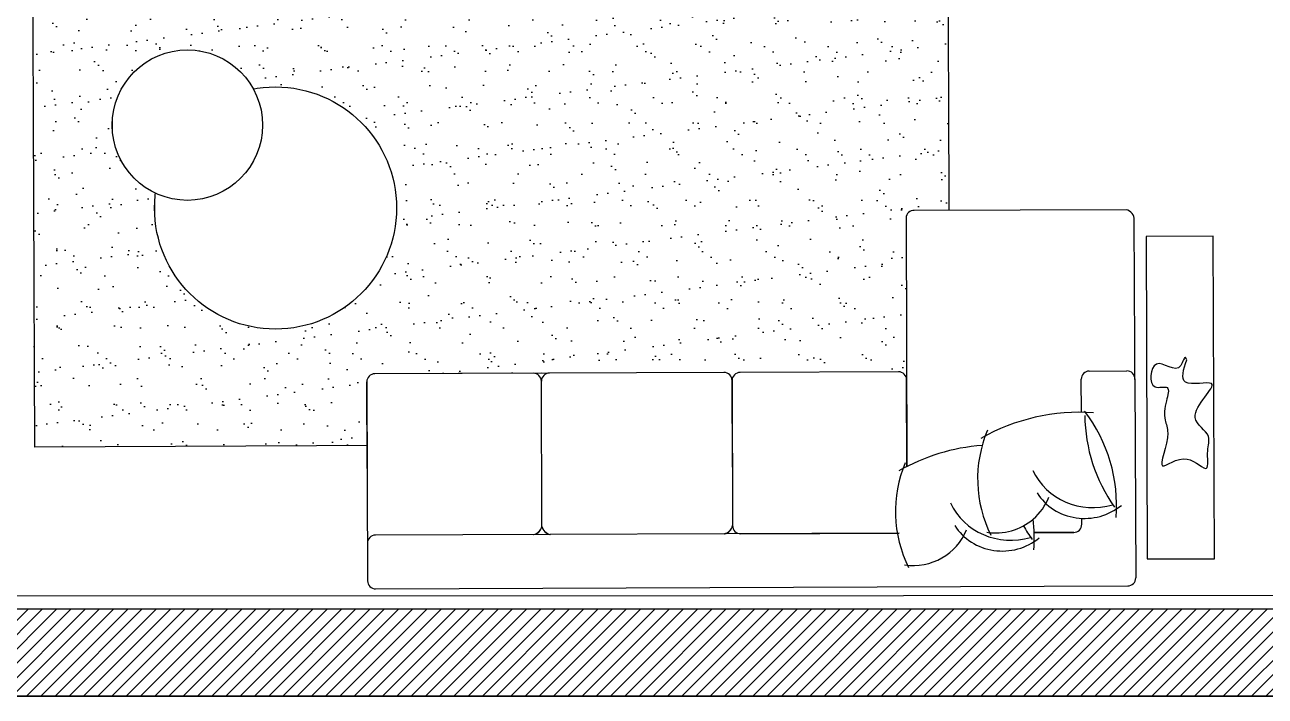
# Model space of a CAD drawing. Extents: x -678889171 to 586587, y -792238163 to 335485.
# Drawn here: x 68344 to 72962, y 67302 to 69800 of the extents above; entities that cross this region are included whole.
import ezdxf

# ---------------------------------------------------------------- set-up
doc = ezdxf.new("R2010")
doc.units = 0
doc.header["$MEASUREMENT"] = 0
doc.set_wipeout_variables(frame=1)
doc.layers.get('0').update_dxf_attribs({"color": 8})
for name, color, linetype in [('9TH-FURN$0$XR-A-9TH-OLD DESIGN$0$A-SITE-PATT', 252, 'Continuous'), ('9TH-FURN$0$XR-A-9TH-OLD DESIGN$0$I-FURN-CHAR', 252, 'Continuous'), ('9TH-FURN$0$XR-A-9TH-OLD DESIGN$0$XREF_1BR$0$I-FURN', 252, 'Continuous'), ('9TH-FURN$0$XR-A-9TH-OLD DESIGN$0$XREF_2BR$0$I-FURN', 252, 'Continuous'), ('9TH-FURN$0$XR-A-9TH-OLD DESIGN$0$XREF_2BR$0$I-FURN-FLOR', 252, 'Continuous'), ('9TH-FURN$0$XR-A-9TH-OLD DESIGN$0$XREF_2BR$0$I-FURN-PATT', 252, 'Continuous'), ('9TH-FURN$0$XR-A-9TH-OLD DESIGN$0$XREF_2BR$0$I-WIPEOUT', 252, 'Continuous'), ('XR-A-9TH-FLOOR$0$A-WALL', 252, 'Continuous'), ('XR-A-col-910$0$A-COLS', 252, 'Continuous'), ('XR-A-col-910$0$A-COLS-PATT', 252, 'Continuous'), ('XR-A-TYP38$0$A-WALL', 252, 'Continuous'), ('XR-A-TYP40$0$A-WALL', 252, 'Continuous')]:
    doc.layers.add(name, color=color, linetype=linetype)
doc.layers.add('XR-A-col-910$0$MOD-COL', color=252, linetype='Continuous', lineweight=50)

# ---------------------------------------------------------------- blocks, each defined once
blk = doc.blocks.new('9TH-FURN$0$XR-A-9TH-OLD DESIGN$0$XREF_2BR$0$XREF-1BA$0$DFGV')
blk.add_wipeout([(4623.8, 5012.1), (4673, 5008.3), (4673, 5008.3), (4712.7, 4998.5), (4712.7, 4998.5), (4762.2, 4974.3), (4792.7, 4951.2), (4823.6, 4917.7), (4840.7, 4892), (4861.7, 4843.9), (4870.1, 4807.4), (4872.7, 4772.3), (4871.3, 4746.7), (4868, 4725.2), (4862.1, 4701.6), (4862.1, 4701.6), (4849.8, 4669.8), (4825.8, 4629.7), (4806.4, 4606.6), (4765.1, 4572.1), (4733.2, 4554.3), (4712.4, 4545.9), (4677.6, 4536.5), (4653.8, 4533.2), (4632.7, 4532.3), (4588.2, 4536.4), (4548.6, 4547.5), (4508.2, 4567.1), (4472.5, 4593.5), (4443.7, 4624.3), (4420.9, 4659.4), (4406, 4693.4), (4395.2, 4737.5), (4395.2, 4737.5), (4393.7, 4794.4), (4400.7, 4833.5), (4412.4, 4867.5), (4438.6, 4913.4), (4459.1, 4938), (4488.6, 4964.2), (4523, 4985.7), (4580.4, 5006.5), (4632.7, 5012.3)]).dxf.layer = '9TH-FURN$0$XR-A-9TH-OLD DESIGN$0$XREF_2BR$0$I-WIPEOUT'
blk.add_circle((4632.7, 4772.3), 240)
blk = doc.blocks.new('9TH-FURN$0$XR-A-9TH-OLD DESIGN$0$A$C16A66081')
at = {"extrusion": (0, 0, -1)}
for centre, major_axis, start_param, end_param in [((517.4, 395.6), (-496.7, 127.3), -0.462558, 0.361238), ((79.1, 474.1), (-203.4, 52.1), 1.327861, 2.709583), ((398.7, 368.1), (-201.6, 51.7), 0.456541, 2.196199), ((417.5, 285.4), (-240.6, 61.7), 0.334506, 1.779516), ((799.6, 225.8), (-496.7, 127.3), -0.462558, 0.361238), ((-76.7, 601.4), (-605.3, 155.1), 2.981063, 3.174892), ((361.4, 304.3), (-203.4, 52.1), 1.327861, 2.216359), ((1015.8, 66.3), (-638.8, 163.7), 0.409021, 0.50535), ((361.4, 304.3), (-203.4, 52.1), 2.216359, 2.709583), ((699.7, 115.6), (-240.6, 61.7), 0.334506, 1.779516), ((681, 198.2), (-201.6, 51.7), 0.456541, 2.196199), ((205.5, 431.6), (-605.3, 155.1), 2.981063, 3.68868), ((450.6, 840.6), (-685, 175.5), 4.701825, 5.166873), ((1298.1, -103.5), (-638.8, 163.7), -0.072426, 0.50535), ((732.8, 670.8), (-685, 175.5), 4.549246, 5.166873)]:
    blk.add_ellipse(centre, major_axis=major_axis, ratio=0.95, start_param=start_param, end_param=end_param, dxfattribs=at)
blk = doc.blocks.new('9TH-FURN$0$XR-A-9TH-OLD DESIGN$0$fhjfgjfgjfgj')
blk.add_wipeout([(-197.8, -30), (-193.4, -19.4), (-178.4, -4.4), (-167.8, 0), (2632.2, 0), (2653.4, -8.8), (2662.2, -30), (2662.2, -30), (2662.2, -770), (2653.4, -791.2), (2642.8, -795.6), (2632.2, -800), (682.2, -800), (661, -791.2), (652.2, -770), (652.1, -1372.1), (642.8, -1392.9), (621.2, -1400), (-167.6, -1400), (-189.4, -1386.1), (-197.6, -1362.3)]).dxf.layer = '9TH-FURN$0$XR-A-9TH-OLD DESIGN$0$I-FURN-CHAR'
blk.add_wipeout([(-197.8, -30), (-197.6, -1361.6), (-189.4, -1386.1), (-167.6, -1400), (621.2, -1400), (642.8, -1392.9), (652.1, -1372.1), (652.2, -770), (661, -791.2), (682.2, -800), (1272.2, -800), (1293.4, -791.2), (1302.2, -770), (1311, -791.2), (1332.2, -800), (2632.2, -800), (2653.4, -791.2), (2662.2, -770), (2662.2, -30), (2653.4, -8.8), (2632.2, 0), (-167.8, 0), (-189, -8.8)]).dxf.layer = '9TH-FURN$0$XR-A-9TH-OLD DESIGN$0$I-FURN-CHAR'
at = {"layer": '9TH-FURN$0$XR-A-9TH-OLD DESIGN$0$I-FURN-CHAR', "ltscale": 1000}
for p, q in [((2632.2, 0), (-167.8, 0)), ((-197.8, -770), (-197.8, -30)), ((2662.2, -770), (2662.2, -30)), ((32.2, -200), (179.3, -200)), ((682.2, -200), (2632.2, -200)), ((2012.2, -230), (2012.2, -770)), ((2012.2, -230), (2012.2, -770)), ((1302.2, -447.7), (1302.2, -770)), ((2662.2, -447.7), (2662.2, -770)), ((2.2, -647.2), (2.2, -770)), ((-27.8, -800), (-167.8, -800)), ((1332.2, -800), (2632.2, -800)), ((2012.2, -800), (2632.2, -800))]:
    blk.add_line(p, q, dxfattribs=at)
for points in [[(179.3, -200), (32.2, -200, 0.414214), (2.2, -230), (2.2, -252.2)], [(652.2, -447.7), (652.2, -770, 0.414214), (682.2, -800), (1272.2, -800, 0.414214), (1302.2, -770), (1302.2, -230, 0.414214), (1272.2, -200), (682.2, -200)], [(-197.8, -647.2), (-197.6, -1361.6, 0.354388), (-167.6, -1400), (621.2, -1400, 0.44453), (652.1, -1372.1), (652.2, -447.7)]]:
    blk.add_lwpolyline(points, format="xyb", dxfattribs=at)
for centre, radius, start, end in [((2632.2, -30), 30, 0, 90), ((-167.8, -30), 30, 90, 180), ((2632.2, -170), 30, 270, 0), ((1338.7, -236.4), 37, 100.0267, 169.9733), ((1341.5, -239.6), 40.4, 101.5482, 166.2887), ((1972.9, -239.6), 40.4, 13.7113, 78.4518), ((1975.8, -236.4), 37, 10.0267, 79.9733), ((2048.7, -236.4), 37, 100.0267, 169.9733), ((2051.5, -239.6), 40.4, 101.5482, 166.2887), ((-167.8, -770), 30, 180, 270), ((-27.8, -770), 30, 270, 0), ((1332.2, -770), 30, 180, 270), ((1982.2, -770), 30, 270, 360), ((2042.2, -770), 30, 180, 270), ((2632.2, -770), 30, 270, 0), ((2632.2, -770), 30, 270, 0)]:
    blk.add_arc(centre, radius, start, end, dxfattribs=at)
at = {"layer": '9TH-FURN$0$XR-A-9TH-OLD DESIGN$0$I-FURN-CHAR', "xscale": -1, "rotation": 350.3423417294642}
blk.add_blockref('9TH-FURN$0$XR-A-9TH-OLD DESIGN$0$A$C16A66081', (627.2, -759.3), dxfattribs=at)
blk = doc.blocks.new('9TH-FURN$0$XR-A-9TH-OLD DESIGN$0$f444')
at = {"layer": '9TH-FURN$0$XR-A-9TH-OLD DESIGN$0$XREF_2BR$0$I-FURN-PATT', "extrusion": (1.14521e-09, -1.34087e-09, 1)}
h = blk.add_hatch(dxfattribs=at)
h.set_pattern_fill('AR-SAND', color=256, scale=3, angle=-0.2187)
h.set_pattern_definition([(37.2813, (61204.82, 57138.2), (-4.2397, 146.8412), [0, -115.824, 0, -129.54, 0, -123.825]), (7.2813, (61204.82, 57138.2), (135.6767, 214.5313), [0, -62.484, 0, -104.394, 0, -40.005]), (327.2813, (61111.1, 57138.56), (237.2976, -0.4744), [0, -38.1, 0, -137.16, 0, -179.07]), (317.2813, (61111.1, 57138.56), (229.3205, 66.004), [0, -19.05, 0, -89.916, 0, -102.87])])
h.paths.add_polyline_path([(54580.4, 56564.7), (51173.5, 56548.2), (51181.1, 54706.3), (54588, 54722.8)])
at = {"layer": '9TH-FURN$0$XR-A-9TH-OLD DESIGN$0$XREF_1BR$0$I-FURN', "extrusion": (1.14521e-09, -1.34087e-09, 1), "elevation": 0}
blk.add_lwpolyline([(55569, 55491.4), (55319, 55490.4), (55323.6, 54290.4), (55573.6, 54291.4)], close=True, dxfattribs=at)
at = {"layer": '9TH-FURN$0$XR-A-9TH-OLD DESIGN$0$XREF_1BR$0$I-FURN'}
blk.add_spline([(55470.3, 55031.2, 0), (55465.5, 54948.5, 0), (55562.6, 54942.9, 0), (55501.9, 54817.1, 0), (55551.3, 54745.6, 0), (55548.3, 54693.1, 0), (55544.5, 54627.9, 0), (55471.4, 54662.3, 0), (55380.6, 54637.3, 0), (55399.5, 54759.1, 0), (55390.3, 54807.5, 0), (55394.5, 54879.1, 0), (55397.3, 54928.4, 0), (55352.7, 54931, 0), (55357.6, 55015.3, 0), (55448.3, 55010.1, 0), (55466.3, 55039.5, 0), (55470.3, 55031.2, 0)], degree=3, dxfattribs=at)
at = {"layer": '9TH-FURN$0$XR-A-9TH-OLD DESIGN$0$XREF_2BR$0$I-FURN-FLOR', "extrusion": (1.14521e-09, -1.34087e-09, 1), "elevation": 0}
blk.add_lwpolyline([(54588, 54722.8), (51181.1, 54706.3), (51173.5, 56548.2), (54580.4, 56564.7)], close=True, dxfattribs=at)
at = {"layer": '9TH-FURN$0$XR-A-9TH-OLD DESIGN$0$XREF_2BR$0$I-FURN', "extrusion": (1.14521e-09, -1.34087e-09, 1), "xscale": 1.877364889099486, "yscale": 1.877364889099486, "zscale": 1.877364889099486, "rotation": 347.4595157151225}
blk.add_blockref('9TH-FURN$0$XR-A-9TH-OLD DESIGN$0$XREF_2BR$0$XREF-1BA$0$DFGV', (41642.7, 48739.1, 0), dxfattribs=at)
at = {"layer": '9TH-FURN$0$XR-A-9TH-OLD DESIGN$0$I-FURN-CHAR', "extrusion": (1.14521e-09, -1.34087e-09, 1), "rotation": 180.2186530254469}
blk.add_blockref('9TH-FURN$0$XR-A-9TH-OLD DESIGN$0$fhjfgjfgjfgj', (55082.6, 54189.4, 0), dxfattribs=at)
at = {"layer": '9TH-FURN$0$XR-A-9TH-OLD DESIGN$0$XREF_2BR$0$I-FURN', "extrusion": (1.14521e-09, -1.34087e-09, 1), "xscale": 1.166666666666671, "yscale": 1.166666666666671, "zscale": 1.166666666666671, "rotation": 347.4595157151225}
blk.add_blockref('9TH-FURN$0$XR-A-9TH-OLD DESIGN$0$XREF_2BR$0$XREF-1BA$0$DFGV', (45264.7, 51643.5, 0), dxfattribs=at)
blk = doc.blocks.new('*U1530')
at = {"layer": 'XR-A-col-910$0$A-COLS-PATT'}
h = blk.add_hatch(dxfattribs=at)
h.set_pattern_fill('ANSI31', color=256, scale=300)
h.set_pattern_definition([(45, (-7250, -25), (-26.516504, 26.516504), [])])
h.paths.add_polyline_path([(-23083.5, 85098.8), (-15333.5, 85098.8), (-15333.5, 84773.8), (-23083.5, 84773.8)])
at = {"layer": 'XR-A-col-910$0$A-COLS'}
blk.add_lwpolyline([(-23083.5, 85098.8), (-15333.5, 85098.8), (-15333.5, 84773.8), (-23083.5, 84773.8)], close=True, dxfattribs=at)
blk = doc.blocks.new('XR-A-col-910')
at = {"layer": 'XR-A-col-910$0$MOD-COL'}
blk.add_blockref('*U1530', (93623.5, -30993.8), dxfattribs=at)
blk = doc.blocks.new('XR-A-TYP38')
at = {"layer": 'XR-A-TYP38$0$A-WALL'}
blk.add_lwpolyline([(78290, 54155), (70540, 54151.9), (70540, 53955)], dxfattribs=at)
blk = doc.blocks.new('XR-A-TYP40')
at = {"layer": 'XR-A-TYP40$0$A-WALL'}
blk.add_line((70540, 53780), (78290, 53780), dxfattribs=at)

msp = doc.modelspace()

# ---------------------------------------------------------------- block references
at = {"layer": '9TH-FURN$0$XR-A-9TH-OLD DESIGN$0$A-SITE-PATT'}
msp.add_blockref('9TH-FURN$0$XR-A-9TH-OLD DESIGN$0$f444', (17199.6, 13522.1), dxfattribs=at)

# ---------------------------------------------------------------- next in the draw order: block references
at = {"layer": 'XR-A-9TH-FLOOR$0$A-WALL'}
msp.add_blockref('XR-A-col-910', (-2800.4, 13522.1), dxfattribs=at)

# ---------------------------------------------------------------- next in the draw order: block references
msp.add_blockref('XR-A-TYP38', (-2800.4, 13522.1), dxfattribs=at)

# ---------------------------------------------------------------- next in the draw order: block references
msp.add_blockref('XR-A-TYP40', (-2800.4, 13522.1), dxfattribs=at)

doc.saveas('drawing.dxf')
